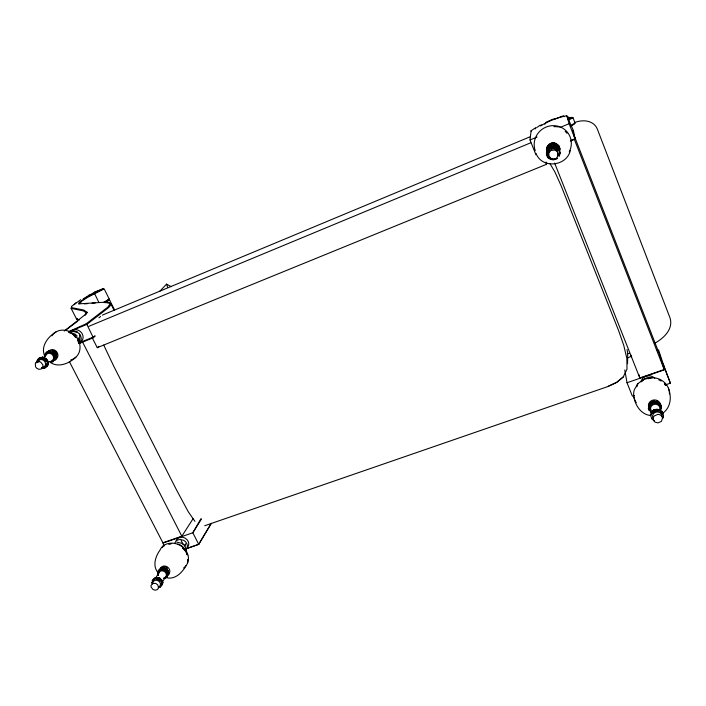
<?xml version="1.0" encoding="UTF-8"?>
<svg xmlns="http://www.w3.org/2000/svg" width="706" height="706" viewBox="0 0 706 706"><rect width="100%" height="100%" fill="white"/><g stroke="black" fill="none" stroke-linecap="round" stroke-linejoin="round"><path stroke-width="1.06" d="M36.871 362.805C36.421 359.389 40.171 356.857 43.251 358.18L43.807 359.345L41.072 357.836L43.807 359.345M79.222 343.513L93.298 337.724L86.864 324.389L86.22 323.789L68.376 331.732M627.546 363.758L627.713 352.894L627.052 349.523M187.558 560.246L187.496 563.335L187.646 559.514M546.841 147.024L546.523 152.461M161.303 584.683L161.524 581.638L162.08 583.58L161.303 584.683L161.524 581.638L160.942 580.747M162.027 584.542L162.08 583.58M559.637 152.169L559.011 156.079M45.934 361.596L44.293 358.674L45.934 361.596L46.04 360.219M546.356 152.999L547.468 157.006L548.403 158.17L547.194 155.849L547.653 152.187L546.771 153.246L548.738 150.043L546.771 153.246M535.951 154.817L530.021 139.973L531.097 130.716L536.278 127.371M547.194 155.849L547.653 152.187M56.189 358.869L56.242 355.215L55.165 353.132M78.86 342.975L79.143 340.839M558.781 150.254L559.152 147.545L559.576 150.175M558.728 150.457L559.152 147.545M54.547 353.556L54.786 352.276L53.312 351.394L52.579 352.109M650.897 415.384L651.126 414.228L653.774 412.039L651.259 412.736M158.303 575.072L157.712 572.981L158.568 570.095L162.062 569.839M660.648 410.618L661.354 407.15L660.745 404.45L658.822 402.649L661.045 405.994L658.822 402.649M662.387 417.378L662.599 416.363M662.431 412.71L663.322 416.081L662.828 418.226L663.313 416.778M651.991 412.851L649.185 409.992L649.864 406.868M104.4 302.539L108.9 299.847L107.921 300.085M660.375 406.444L659.678 404L659.872 405.509L657.515 402.685L654.93 402.305L651.267 403.541L649.573 405.376L648.84 407.653L649.185 409.992L649.652 407.9M37.144 361.19L39.457 357.668L43.013 357.174L42.298 357.571M39.042 358.295L38.583 361.975L37.665 361.048M47.108 366.361L48.202 364.075L47.999 361.763L47.576 360.519L45.158 358.313L47.576 360.519L48.211 363.802L47.178 360.642M57.186 356.159L56.551 357.889M651.585 413.337L652.097 411.298L654.171 409.815L656.783 409.198M157.712 572.981L159.291 569.963L161.153 569.945M559.584 149.778L559.929 148.481L558.887 145.842L555.525 143.265M559.355 156.008L560.096 153.264L559.646 150.493L557.855 148.304M651.541 413.328L652.097 411.298L650.844 413.398M86.22 323.789L107.815 307.136L110.101 303.854L109.289 302.936L105.176 302.159L78.904 303.871L79.275 302.627L85.947 297.614L103.376 288.586L94.833 292.037L83.149 298.903M152.117 583.703L152.311 583.05L152.461 583.933M162.027 583.888L162.274 583.094L160.386 587.004M166.995 576.07L168.028 571.789L168.734 572.398L168.858 574.516M167.243 575.266L167.904 573.219L168.019 575.196L166.572 576.784M167.71 572.372L168.257 570.713L166.325 568.268L167.296 570.651M161.78 584.586L161.277 585.98L162.433 584.497L162.759 582.609L162.203 580.641L159.944 578.276L157.103 577.693L159.944 578.276L162.23 580.87L162.821 582.935M167.693 572.231L168.257 570.713L168.337 572.16M660.463 409.533L661.354 407.15L660.039 410.433M636.644 386.791L637.836 383.658L643.722 379.404L650.976 377.657A17.924 16.247 -5.4 0 1 669.438 393.957M570.333 150.449C566.821 166.448 541.776 169.131 536.03 153.334M45.537 354.862L44.875 356.539L45.952 354.041M636.724 386.341L637.836 383.658L634.332 389.686A17.924 16.247 -5.4 0 0 636.309 402.711M86.264 314.029L87.023 312.228L83.696 310.031L71.412 307.604L71.844 306.113L80.775 299.706M184.76 545.906L185.678 543.902L184.451 545.685M649.185 409.992L649.688 408.942L650.553 411.986M45.855 366.22L47.32 363.361L47.055 365.461L45.855 366.22L47.32 363.361L47.108 362.266M153.017 580.676L151.949 582.715L153.017 580.676L152.267 580.853L154.34 579.626L152.267 580.853M54.353 359.089L55.862 355.683L54.724 353.485M162.309 547.618L163.342 545.747C170.305 540.796 180.012 543.329 185.237 549.612A15.276 13.061 31.3 0 1 183.684 567.951M200.972 518.733L192.826 532.765L162.883 543.108L164.357 545.976M174.964 542.861L176.332 540.558L179.915 539.322L183.887 540.408A6.742 5.789 31.4 0 1 186.093 549.665M160.474 568.965L161.498 567.65M47.187 365.143L45.987 367.155L47.937 365.161M186.358 548.747L198.721 544.352L211.041 523.623M168.496 573.766L168.919 573.051M186.34 548.58L198.721 544.352L211.359 523.322M71.58 306.881L71.138 308.398L76.566 319.05L79.522 319.933M201.431 519.016L192.826 532.765L198.721 544.352M155.92 577.508L159.371 572.028M162.309 582.141L165.778 576.687M69.347 361.56L162.892 542.764L181.839 536.216L193.029 518.786M84.861 315.529L87.023 312.228L85.144 314.682L64.228 331.043M45.122 354.015L46.322 352.188L50.991 352.612L50.25 351.553L48.246 351.111L49.738 350.617M662.502 417.317L663.322 416.081M549.162 148.94L550.23 147.36L549.242 148.789M186.084 565.674C182.386 572.187 175.838 579.22 167.631 577.985M38.406 359.636L36.888 361.728L38.406 359.636L37.586 359.778M651.973 412.366L654.171 409.815L653.465 410.76L654.444 410.274M78.904 303.871L81.278 301.771L79.275 302.627L88.038 297.111L104.161 288.86L109.262 299.079L104.126 302.097M545.094 123.629L544.723 124.106L546.347 122.085L553.072 119.164L555.666 118.829L562.594 116.066L564.491 116.605M650.95 405.023L648.84 407.653L650.305 405.897M46.534 353.353L45.14 354.403L47.108 352.073L49.049 352.312M563.123 116.552L563.653 115.934M653.076 411.095L654.171 409.815M171.17 286.645L166.545 284.139L159.512 291.56M165.981 577.376L168.019 575.196M663.075 412.984C670.885 407.23 671.777 396.728 668.423 388.203M152.399 580.041L154.482 577.94M548.191 149.522L551.545 147.254L554.245 147.033L555.304 148.084L551.545 147.254L552.93 147.792L549.144 148.542L552.93 147.792M547.335 151.181A5.851 5.648 -33 0 1 547.459 148.816L547.935 147.748L546.726 148.595L549.427 145.868M546.726 148.595L548.58 146.733M74.174 304.595L76.274 302.539M158.991 571.278L157.862 572.381L158.373 575.319L158.568 571.992L157.862 572.381L160.315 570.227L158.303 570.527M641.154 381.849L643.722 379.404L641.507 381.461M46.552 352.691L48.07 351.288L50.108 350.714L52.332 351.058M154.623 578.585L155.761 577.526L154.632 578.523M650.305 402.535L651.144 401.793M653.774 412.039L651.126 414.228M535.174 128.889L535.801 128.342M540.487 125.968C548.368 121.211 557.59 117.337 566.794 115.784L573.387 130.495L574.993 138.747L570.986 140.397M92.292 337.918L97.269 347.687L98.946 346.284M56.162 331.82C47.884 336.665 40.039 346.734 44.972 356.618M623.698 376.598L616.859 382.211L608.29 386.2M93.298 337.724L95.001 336.338M94.975 335.712L93.316 337.062L79.143 342.895M164.41 578.108L167.26 576.926L165.751 578.108L163.704 578.338M98.902 317.806L100.623 316.473M45.14 354.403L48.114 352.47L47.108 352.073M65.305 330.443L77.66 321.23M556.337 159.159L557.546 158.25L556.196 158.673M55.227 359.107L55.959 358.577M652.362 412.154L654.418 410.689L656.933 410.107L658.177 411.016L654.418 410.689L655.865 411.104L652.362 412.154L655.865 411.104M654.797 343.248C663.658 338.298 673.674 329.005 669.985 317.779L597.276 128.951C593.667 120.329 582.988 119.367 575.249 122.341M75.895 357.174C69.109 363.661 57.654 368.4 49.402 361.719M550.406 148.128L554.289 146.398L556.963 147.325M114.549 309.899L109.606 300.05L108.742 299.829L104.965 301.956M550.592 147.96L552.86 146.574L555.675 146.892M570.925 125.491L575.046 122.976L572.954 117.611L568.665 117.805L568.471 117.037M160.615 586.915L158.303 587.551M570.527 126.418L574.543 123.974L575.046 122.976L574.393 122.985M568.824 120.099L572.954 117.611L572.31 117.62M567.88 119.649L571.922 117.231M105.291 302.495L109.606 300.05L108.3 300.156M652.776 403.726L649.573 405.376L651.788 404.291M43.684 367.791L46.596 366.388L43.684 367.791L45.113 367.755L43.11 368.311L41.778 367.888L45.113 367.755L41.778 367.888M627.855 357.889L631.685 356.071M52.615 361.128L54.706 360.148L53.356 360.598L55.447 357.086L54.168 353.909L52.403 352.347L53.462 354.43M98.169 291.031L94.833 292.037M553.583 159.874L555.322 159.071M165.248 577.826L167.26 576.926M651.735 402.552L653.456 401.776L656.306 401.926M51.767 361.472L54.706 360.148M98.928 290.687L99.828 290.298M102.344 315.132L530.074 136.796M68.641 331.97L86.864 324.389L108.715 307.489L111.027 304.648L110.789 303.756L109.262 302.839L103.906 302.53M530.021 139.973L537.037 137.052M560.096 127.459L569.124 123.7L566.794 115.784M88.859 326.313L530.85 142.744M78.437 343.566L82.487 341.898L181.839 536.216M570.36 141.085L574.366 139.435L664.214 369.512L639.804 377.939L554.616 163.042M97.269 347.687L546.55 164.295L546.506 162.221M51.538 362.213L53.206 361.543L49.958 361.543M551.554 144.73L547.953 146.168L550.433 145.189M648.337 378.637L650.976 377.657L648.037 378.734M634.438 395.457L632.382 396.163L627.016 382.74L665.096 369.591L670.4 383.173L665.264 384.929M41.372 357.721L43.013 357.174M154.226 578.876L155.17 578.558L157.976 579.582L157.253 578.532L160.191 579.953M88.276 295.452L89.883 294.993M656.245 409.789L658.045 409.295L655.539 409.833M156.202 577.879L157.879 577.49L156.194 577.79M162.556 567.906L160.827 568.295A5.374 4.563 31.3 0 0 159.318 569.495M162.556 567.959L164.021 567.633L166.634 569.186M541.793 125.006L539.958 125.333L537.248 127.292M40.93 358.595L38.239 359.001L40.93 358.595L40.021 358.013M627.413 353.706L629.47 353.379M204.722 525.732L608.201 386.438L616.62 382.467L623.239 376.942L626.999 369.15L626.849 358.348L623.733 345.269L618.615 330.629L561.12 185.766L554.96 172.079L550 163.695M551.227 143.362L554.113 142.947M168.752 544.035L171.646 543.62M653.218 400.858L654.365 400.708M108.75 299.141L109.262 299.079M168.928 543.92L170.799 543.691M84.42 303.898L87.694 303.598M92.054 303.201L95.319 302.9M551.43 146.645L554.289 146.398M549.162 157.623L552.224 159.697L551.174 158.85L554.916 159.468L552.224 159.697L549.162 157.623L549.718 158.824M653.862 403.364L651.267 403.541L656.165 403.267L654.93 402.305L658.292 404.026M69.673 332.641A7.131 6.257 45.7 0 1 71.968 331.361L74.704 331.202L77.422 332.191L79.637 334.167L79.699 340.521M69.223 332.676L71.394 332.552M557.396 126.718L559.373 126.63L553.928 126.674M164.251 578.179L165.751 578.108L163.668 578.082M50.841 361.631L53.206 361.543M163.007 569.918L161.083 569.133L163.192 569.098L165.619 571.18M552.674 143.424L553.883 143.45M553.936 144.527L550.062 144.412L552.736 144.501M176.791 542.146L181.971 543.373A7.995 6.857 31.4 0 1 186.075 551.368M656.677 409.683L660.472 410.168M568.701 117.372L569.442 117.417L569.627 118.176M163.315 568.18L164.207 568.251M654.418 410.689L658.177 411.016M555.101 144.792L552.692 143.627L555.384 143.953L557.864 146.901M552.339 159.115L554.916 159.468M650.782 415.552C641.119 414.643 635.109 405.368 633.794 396.419M71.968 331.361L77.422 332.191M656.562 349.664L658.583 350.097L665.096 369.591M551.545 147.254L555.304 148.084M552.86 146.574L556.787 147.483M656.156 401.352L659.819 403.091L660.719 405.42M159.944 578.276L158.974 578.029L162.203 580.641L159.856 578.452M572.866 130.363L573.387 130.495M52.632 350.326L53.603 350.582M42.748 357.121L46.87 359.592M654.436 420.723L651.444 418.658M164.966 568.577L164.048 568.321L165.998 568.727A5.374 4.563 31.3 0 1 168.76 574.066M157.976 579.582L155.17 578.558M44.116 358.004L46.119 358.666L44.231 357.871M161.083 569.133L163.942 570.183M163.916 567.942L165.998 568.727L163.977 568.418A4.642 3.945 31.3 0 0 161.312 568.727M163.227 568.242L164.286 568.674M69.126 332.323L74.068 334.556L71.129 333.188M71.138 308.398L83.405 310.887L86.723 313.093M656.624 401.043L657.648 401.529M552.692 143.627L556.169 145.295M72.074 333.303L73.759 334.106M654.93 402.305L657.268 403.541M556.946 144.792L558.887 145.842L554.042 143.221A6.636 6.407 -33.1 0 0 547.168 146.91M165.636 569.283L167.693 570.395M660.737 410.954L662.281 411.854L663.163 414.078M557.819 148.71L558.093 150.219L555.551 147.333L558.675 149.716M547.468 157.006L550.768 159.521M182.677 547.821L185.237 549.612L182.625 547.671L184.619 549.992M159.662 580.588L157.253 578.532L160.333 581.294M52.747 353.671L50.25 351.553L51.909 353.062M166.281 571.886L165.266 569.874L166.934 571.339L167.287 574.41M74.615 333.726L77.254 336.074M663.234 364.014L670.4 383.173M164.021 567.633L165.16 568.683M163.192 569.098L164.825 570.607M651.161 411.695L652.194 412.754M43.904 357.421L44.681 358.224M166.254 569.76L167.304 570.863M182.625 547.671L185.669 551.448M54.23 352.585L54.9 353.3M650.464 410.883L651.965 412.489M75.869 337.406L73.689 335.076L75.763 337.486M555.551 147.333L558.093 150.219M194.971 521.381L188.29 511.815L176.491 489.867L113.657 366.008L103.729 345.084M661.919 413.275L659.492 410.486L662.413 414.21M664.39 383.835L665.829 385.511L664.487 383.896M77.254 318.618L78.234 319.756M555.384 143.953L557.105 146.01M557.334 148.781L559.108 151.049M157.306 571.798C152.558 565.1 155.629 556.116 160.033 550.071A15.276 13.061 31.3 0 1 163.342 545.747M161.824 580.517L161.312 579.723L162.759 582.609L162.142 581.215M167.287 570.095L167.772 570.845M661.769 410.98L662.281 411.854M181.098 540.567L183.26 544.458M52.403 352.347L54.018 355.303M165.266 569.874L166.801 572.681M110.789 303.756L114.125 310.393M98.699 302.08L94.313 292.999M631.473 356.83L630.59 354.941L630.837 356.018M186.207 552.463L187.275 554.907L186.163 552.26M77.492 340.089L78.313 342.013M47.267 360.554L48.211 363.802M545.747 162.292L546.55 164.295M651.523 417.97L650.367 414.81M573.554 134.069L659.739 354.915L664.214 369.512M569.124 123.7L574.993 138.747L572.937 131.528M54.786 352.276L55.65 354.633M166.545 284.139L167.56 287.13M55.845 353.635L56.312 355.242M78.207 337.742L79.222 341.263M648.293 408.262L648.735 409.833M558.411 147.942L557.669 145.339L558.72 149.072M659.678 404L660.639 407.459M559.699 151.808L560.096 153.264M639.045 374.771L639.804 377.939M76.442 318.344L76.566 319.05M624.792 369.97L627.016 382.74M54.406 356.248L54.168 353.909L54.574 358.18L55.447 357.086L55.8 359.142A5.41 4.713 45.2 0 0 55.977 351.058A5.41 4.713 45.2 0 0 48.123 352.365M166.934 571.339L167.137 573.537M531.097 130.716L531.133 131.21M158.285 573.66L158.373 575.319M559.929 148.481L559.982 150.06M108.839 299.538L108.848 300.094M176.279 540.275A6.716 5.772 31.4 0 1 185.475 538.343A6.716 5.772 31.4 0 1 187.469 547.45M535.245 150.669A18.78 18.127 -34.5 0 1 554.007 125.642A18.78 18.127 -34.5 0 1 569.265 151.825M651.259 410.742A4.668 4.218 -4.8 0 1 654.621 404.291A4.668 4.218 -4.8 0 1 659.713 409.595M158.806 573.316A3.962 3.362 31.3 0 1 164.648 571.692A3.962 3.362 31.3 0 1 164.657 577.57M548.368 149.178A4.898 4.73 -33 0 1 557.122 147.519M45.943 355.409A4.21 3.654 45.2 0 1 52.35 354.712A4.21 3.654 45.2 0 1 51.203 360.995M46.808 360.669A4.192 3.627 45.1 0 1 47.134 361.463M51.856 335.844A16.176 14.146 45.5 0 1 76.354 337A16.176 14.146 45.5 0 1 70.706 360.025M72.639 330.426A7.104 6.239 45.7 0 1 81.931 333.311A7.104 6.239 45.7 0 1 80.219 342.331M79.637 334.167A7.131 6.257 45.7 0 1 78.904 343.469M152.875 582.688A3.962 3.353 31.3 0 1 158.7 581.073A3.962 3.353 31.3 0 1 158.726 586.933M640.986 381.575A7.845 7.139 -6 0 1 646.855 376.016A7.845 7.139 -6 0 1 654.78 378.372M644.287 379.148A7.881 7.166 -5.9 0 1 652.097 378.045M548.703 155.444A4.916 4.748 -32.1 0 1 553.495 148.781A4.916 4.748 -32.1 0 1 557.581 155.62M550.601 157.676A4.916 4.748 -32.1 0 1 549.171 156.317M37.859 361.684A4.21 3.645 45 0 1 42.192 359.698A4.21 3.645 45 0 1 45.528 363.952A4.21 3.645 45 0 1 42.351 367.402M177.709 544.079A7.951 6.813 31.4 0 1 184.372 549.25M653.244 418.481A4.686 4.218 -4.4 0 1 656.139 412.119A4.686 4.218 -4.4 0 1 661.901 416.478M160.121 569.23A5.11 4.342 31.3 0 1 167.198 566.839A5.11 4.342 31.3 0 1 168.452 574.216M649.732 410.468A6.328 5.719 -4.8 0 1 650.482 403.011A6.328 5.719 -4.8 0 1 658.733 402.464M648.77 407.265A6.01 5.436 -4.9 0 1 652.415 400.258A6.01 5.436 -4.9 0 1 660.092 403.444M558.808 146.521A6.301 6.08 -33.3 0 1 559.143 147.757M547.415 146.319A6.301 6.08 -33.3 0 1 558.217 145.401M658.786 379.872A16.962 15.382 -5.4 0 1 661.107 381.046M158.144 578.196A3.945 3.336 31.3 0 1 158.929 578.417M159.671 578.77A3.945 3.336 31.3 0 1 160.897 579.847M565.179 131.307A17.782 17.165 -34.5 0 1 566.98 133.328M163.977 566.803A4.695 3.998 31.3 0 1 167.543 568.145M649.043 406.453A5.533 4.995 -4.9 0 1 649.652 403.408M56.242 355.215A5.701 4.951 45.2 0 1 55.033 360.201M54.521 351.023A4.986 4.333 45.2 0 1 57.018 354.218M650.676 403.797A5.463 4.942 -4.8 0 1 651.497 403.064M654.683 401.988A5.463 4.942 -4.8 0 1 655.821 402.049M52.306 351.632A4.924 4.28 45.2 0 1 55.686 355.224M55.633 358.039A4.924 4.28 45.2 0 1 55.218 358.851M165.778 569.098A4.642 3.945 31.3 0 1 168.072 572.001M47.831 362.46L47.496 365.77L47.831 362.46M548.933 152.575L548.73 156.503L550.645 158.753L553.566 159.432L556.39 158.276L558.04 155.726L557.422 151.861L555.057 150.06L551.068 150.396L548.933 152.575M662.537 418.023L661.451 421.358L657.983 422.894L655.194 422.188A4.721 4.245 -4.3 0 1 654.268 415.94L657.736 414.396A4.721 4.245 -4.3 0 1 662.537 418.023M158.568 587.727L157.5 589.51L155.399 590.216L153.061 589.563L151.084 587.083L150.987 585.618L152.672 583.447L155.752 583.412L157.747 584.859L158.568 587.727M36.138 362.363L35.3 363.643L35.6 366.864L36.686 368.241L38.998 369.353L41.336 368.973L42.987 366.476L42.837 364.825L40.719 362.116L39.104 361.525L36.138 362.363M162.318 582.238L162.168 581.365L162.433 584.497L162.318 582.238"/></g></svg>
